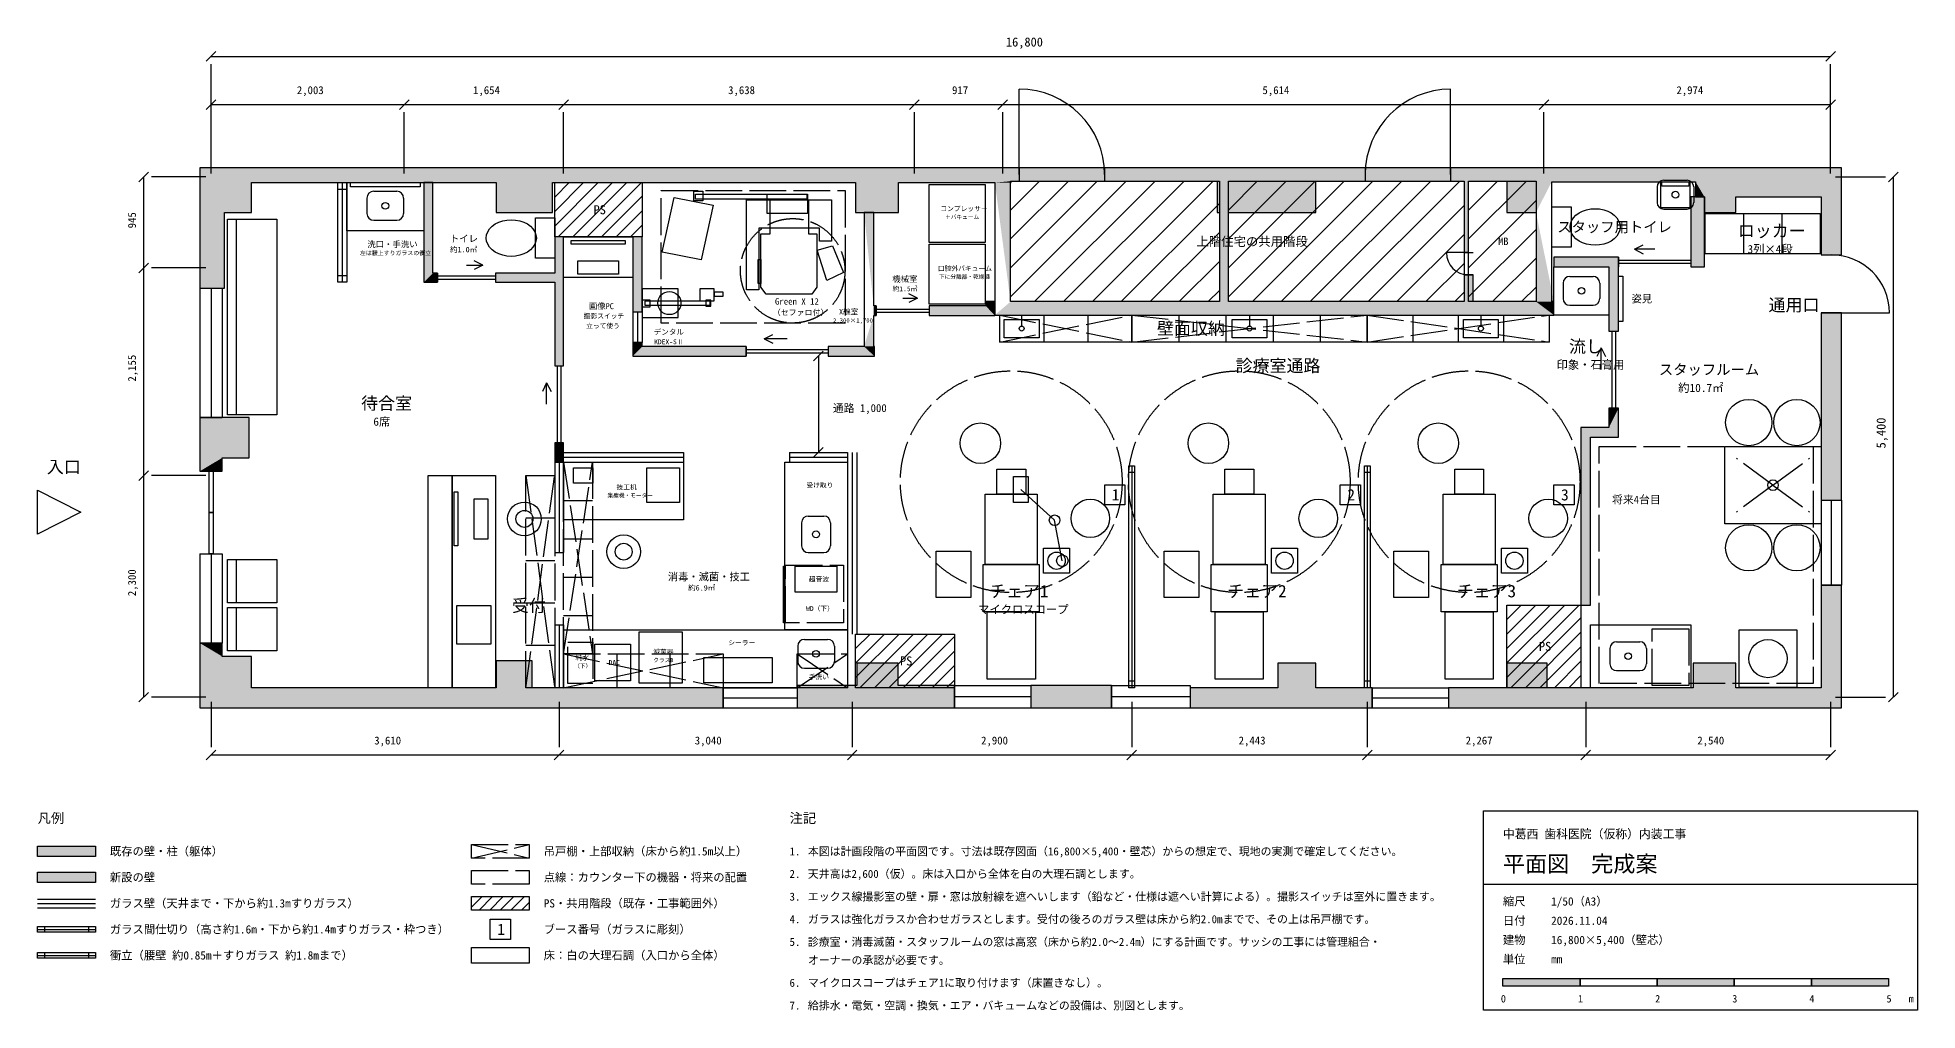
# Model space of a CAD drawing. Extents: x -1800 to 17700, y -3251 to 6846.
import ezdxf

# ---------------------------------------------------------------- set-up
doc = ezdxf.new("R2010")
doc.units = 0
doc.header["$LTSCALE"] = 300
doc.linetypes.add('DASHED', pattern=[1.524, 1.27, -0.254])
for name, color, linetype in [('DIMENSION', 1, 'CONTINUOUS'), ('DOOR', 3, 'CONTINUOUS'), ('EQUIPMENT', 6, 'CONTINUOUS'), ('FURNITURE', 5, 'CONTINUOUS'), ('FUTURE', 8, 'DASHED'), ('GLASS', 4, 'CONTINUOUS'), ('NOTE', 7, 'CONTINUOUS'), ('PS_COMMON', 8, 'CONTINUOUS'), ('ROOM_NAME', 7, 'CONTINUOUS'), ('UPPER_CABINET', 5, 'DASHED'), ('WALL_EXISTING', 7, 'CONTINUOUS'), ('WALL_EXISTING_FILL', 8, 'CONTINUOUS'), ('WALL_NEW', 7, 'CONTINUOUS'), ('WALL_NEW_FILL', 254, 'CONTINUOUS'), ('WINDOW', 4, 'CONTINUOUS')]:
    doc.layers.add(name, color=color, linetype=linetype)
doc.styles.get("Standard").update_dxf_attribs({"font": 'msgothic.ttc'})

msp = doc.modelspace()

# ---------------------------------------------------------------- linework, layer by layer
at = {"layer": 'DIMENSION'}
for p, q in [((-50, 6600), (50, 6700)), ((0, 6650), (16800, 6650)), ((16750, 6600), (16850, 6700)), ((0, 5434), (0, 6570)), ((16800, 5434), (16800, 6570)), ((-50, 6100), (50, 6200)), ((0, 6150), (2003, 6150)), ((0, 5434), (0, 6070)), ((1953, 6100), (2053, 6200)), ((2003, 6150), (3657, 6150)), ((2003, 5434), (2003, 6070)), ((3607, 6100), (3707, 6200)), ((3657, 6150), (7295, 6150)), ((3657, 5434), (3657, 6070)), ((7245, 6100), (7345, 6200)), ((7295, 6150), (8212, 6150)), ((7295, 5434), (7295, 6070)), ((8162, 6100), (8262, 6200)), ((8212, 6150), (13826, 6150)), ((8212, 5434), (8212, 6070)), ((13776, 6100), (13876, 6200)), ((13826, 6150), (16800, 6150)), ((13826, 5434), (13826, 6070)), ((16750, 6100), (16850, 6200)), ((16800, 5434), (16800, 6070)), ((-750, 5350), (-650, 5450)), ((-700, 5400), (-700, 4455)), ((-56, 5400), (-620, 5400)), ((16852, 5400), (17370, 5400)), ((17400, 5350), (17500, 5450)), ((17450, 5400), (17450, 0)), ((-750, 4405), (-650, 4505)), ((-700, 4455), (-700, 2300)), ((-56, 4455), (-620, 4455)), ((6250, 3490), (6350, 3590)), ((6300, 3540), (6300, 2540)), ((6250, 2490), (6350, 2590)), ((-750, 2250), (-650, 2350)), ((-700, 2300), (-700, 0)), ((-56, 2300), (-620, 2300)), ((-750, -50), (-650, 50)), ((-56, 0), (-620, 0)), ((16852, 0), (17370, 0)), ((17400, -50), (17500, 50)), ((0, -50), (0, -520)), ((3610, -50), (3610, -520)), ((6650, -50), (6650, -520)), ((9550, -50), (9550, -520)), ((11993, -50), (11993, -520)), ((14260, -50), (14260, -520)), ((16800, -50), (16800, -520)), ((-50, -650), (50, -550)), ((3560, -650), (3660, -550)), ((6600, -650), (6700, -550)), ((9500, -650), (9600, -550)), ((11943, -650), (12043, -550)), ((14210, -650), (14310, -550)), ((16750, -650), (16850, -550)), ((0, -600), (3610, -600)), ((3610, -600), (6650, -600)), ((6650, -600), (9550, -600)), ((9550, -600), (11993, -600)), ((11993, -600), (14260, -600)), ((14260, -600), (16800, -600))]:
    msp.add_line(p, q, dxfattribs=at)
at = {"layer": 'DOOR'}
for p, q in [((8383, 5425), (8383, 6311)), ((12857, 5425), (12857, 6310)), ((8383, 5494), (8383, 5356)), ((9269, 5494), (9269, 5356)), ((11972, 5494), (11972, 5356)), ((12857, 5494), (12857, 5356)), ((14765, 4648), (14855, 4693)), ((2818, 4484), (2728, 4528)), ((13045, 4614), (12814, 4614)), ((12998, 4614), (13092, 4614)), ((14600, 4568), (14600, 4468)), ((14600, 4536), (15350, 4536)), ((14600, 4500), (14600, 4536)), ((15350, 4500), (14600, 4500)), ((14975, 4648), (14765, 4648)), ((14765, 4648), (14855, 4603)), ((15350, 4568), (15350, 4468)), ((15350, 4536), (15350, 4500)), ((16702, 4591), (16912, 4591)), ((2350, 4400), (2350, 4307)), ((2350, 4372), (2950, 4372)), ((2350, 4336), (2350, 4372)), ((2950, 4336), (2350, 4336)), ((2650, 4484), (2818, 4484)), ((2818, 4484), (2728, 4438)), ((2950, 4400), (2950, 4307)), ((2950, 4372), (2950, 4336)), ((12998, 4383), (13092, 4383)), ((7175, 4140), (7329, 4140)), ((7329, 4140), (7239, 4185)), ((7329, 4140), (7239, 4095)), ((6900, 4060), (6900, 3960)), ((6900, 4028), (7450, 4028)), ((6900, 3992), (6900, 4028)), ((7450, 3992), (6900, 3992)), ((7450, 4060), (7450, 3960)), ((7450, 4028), (7450, 3992)), ((16702, 3989), (16912, 3989)), ((16807, 3989), (17409, 3989)), ((5737, 3720), (5827, 3765)), ((5975, 3720), (5737, 3720)), ((5737, 3720), (5827, 3675)), ((14500, 3800), (14600, 3800)), ((14532, 3800), (14568, 3800)), ((14532, 3000), (14532, 3800)), ((14568, 3800), (14568, 3000)), ((5550, 3640), (5550, 3540)), ((5550, 3608), (6400, 3608)), ((5550, 3572), (5550, 3608)), ((6400, 3572), (5550, 3572)), ((6400, 3640), (6400, 3540)), ((6400, 3608), (6400, 3572)), ((14420, 3624), (14375, 3534)), ((14420, 3400), (14420, 3624)), ((14420, 3624), (14465, 3534)), ((3564, 3440), (3657, 3440)), ((3592, 3440), (3628, 3440)), ((3592, 2640), (3592, 3440)), ((3628, 3440), (3628, 2640)), ((3480, 3264), (3436, 3174)), ((3480, 3040), (3480, 3264)), ((3480, 3264), (3526, 3174)), ((14500, 3000), (14600, 3000)), ((14568, 3000), (14532, 3000)), ((3564, 2640), (3657, 2640)), ((3628, 2640), (3592, 2640)), ((4900, 2540), (4900, 2440)), ((6000, 2540), (6000, 2440)), ((-116, 2345), (116, 2345)), ((-20, 2345), (20, 2345)), ((-20, 1916), (-20, 2345)), ((20, 2345), (20, 1916)), ((20, 1916), (-20, 1916)), ((-20, 1916), (20, 1916)), ((-20, 1488), (-20, 1916)), ((20, 1916), (20, 1488)), ((-116, 1488), (116, 1488)), ((20, 1488), (-20, 1488)), ((3564, 1500), (3657, 1500)), ((3564, 750), (3657, 750))]:
    msp.add_line(p, q, dxfattribs=at)
for centre, radius, start, end in [((8383, 5425), 886, 0, 90), ((12857, 5425), 885, 90, 180), ((13045, 4614), 231, 180, 270), ((16807, 3989), 602, 0, 90)]:
    msp.add_arc(centre, radius, start, end, dxfattribs=at)
at = {"layer": 'EQUIPMENT'}
for p, q in [((7450, 5320), (8030, 5320)), ((7450, 4720), (7450, 5320)), ((8030, 5320), (8030, 4720)), ((4680, 4619), (4803, 5185)), ((4803, 5185), (5207, 5105)), ((5007, 5251), (5102, 5251)), ((5007, 5152), (5007, 5251)), ((5102, 5152), (5007, 5152)), ((5026, 5219), (6179, 5219)), ((5026, 5167), (5026, 5219)), ((6179, 5167), (5026, 5167)), ((5207, 5105), (5083, 4539)), ((5102, 5251), (5102, 5152)), ((5554, 5162), (6436, 5162)), ((5554, 4228), (5554, 5162)), ((5769, 5219), (6188, 5219)), ((5769, 5019), (5769, 5219)), ((5798, 5162), (6198, 5162)), ((5798, 4809), (5798, 5162)), ((6179, 5219), (6179, 5167)), ((6188, 5219), (6188, 5019)), ((6198, 5162), (6198, 4809)), ((6436, 5162), (6436, 4732)), ((6188, 5019), (5769, 5019)), ((6312, 4867), (5683, 4867)), ((5683, 4867), (5683, 4228)), ((5703, 4257), (5703, 4809)), ((5703, 4809), (5798, 4809)), ((6198, 4809), (6284, 4809)), ((6284, 4809), (6284, 4257)), ((6287, 4638), (6445, 4685)), ((6312, 4732), (6312, 4867)), ((6436, 4732), (6312, 4732)), ((6445, 4685), (6560, 4409)), ((8030, 4720), (7450, 4720)), ((7450, 4700), (8030, 4700)), ((7450, 4080), (7450, 4700)), ((8030, 4700), (8030, 4080)), ((5083, 4539), (4680, 4619)), ((5674, 4543), (5703, 4543)), ((5674, 4295), (5674, 4543)), ((5703, 4543), (5703, 4295)), ((6388, 4324), (6287, 4638)), ((5703, 4295), (5674, 4295)), ((6560, 4409), (6388, 4324)), ((4473, 4238), (4473, 3941)), ((4844, 4238), (4473, 4238)), ((4473, 4122), (4473, 4050)), ((4554, 4122), (4473, 4122)), ((4499, 4111), (4499, 4068)), ((5177, 4111), (4499, 4111)), ((4554, 4050), (4554, 4122)), ((4844, 3941), (4844, 4238)), ((5070, 4238), (5070, 4112)), ((5219, 4238), (5070, 4238)), ((5070, 4112), (5219, 4112)), ((5133, 4120), (5133, 4059)), ((5185, 4120), (5133, 4120)), ((5177, 4068), (5177, 4111)), ((5185, 4059), (5185, 4120)), ((5219, 4112), (5219, 4238)), ((5219, 4203), (5219, 4162)), ((5311, 4203), (5219, 4203)), ((5219, 4162), (5311, 4162)), ((5311, 4162), (5311, 4203)), ((5683, 4228), (5554, 4228)), ((5757, 4181), (5703, 4257)), ((6230, 4181), (5757, 4181)), ((6284, 4257), (6230, 4181)), ((4473, 4050), (4554, 4050)), ((4473, 3941), (4844, 3941)), ((4499, 4068), (5177, 4068)), ((5133, 4059), (5185, 4059)), ((8030, 4080), (7450, 4080)), ((3760, 2380), (3960, 2380)), ((3760, 2220), (3760, 2380)), ((3960, 2380), (3960, 2220)), ((4520, 2380), (4860, 2380)), ((4520, 2020), (4520, 2380)), ((4860, 2380), (4860, 2020)), ((8150, 2106), (8150, 2366)), ((8150, 2366), (8450, 2366)), ((8450, 2366), (8450, 2106)), ((10515, 2106), (10515, 2366)), ((10515, 2366), (10815, 2366)), ((10815, 2366), (10815, 2106)), ((12900, 2106), (12900, 2366)), ((12900, 2366), (13200, 2366)), ((13200, 2366), (13200, 2106)), ((3960, 2220), (3760, 2220)), ((8325, 2021), (8325, 2291)), ((8325, 2291), (8475, 2291)), ((8750, 1836), (8400, 2156)), ((8475, 2291), (8475, 2021)), ((4860, 2020), (4520, 2020)), ((8030, 1376), (8030, 2106)), ((8030, 2106), (8570, 2106)), ((8450, 2106), (8150, 2106)), ((8475, 2021), (8325, 2021)), ((8570, 2106), (8570, 1376)), ((10395, 1376), (10395, 2106)), ((10395, 2106), (10935, 2106)), ((10815, 2106), (10515, 2106)), ((10935, 2106), (10935, 1376)), ((12780, 1376), (12780, 2106)), ((12780, 2106), (13320, 2106)), ((13200, 2106), (12900, 2106)), ((13320, 2106), (13320, 1376)), ((8830, 1416), (8750, 1836)), ((7520, 1036), (7520, 1516)), ((7520, 1516), (7880, 1516)), ((7880, 1516), (7880, 1036)), ((8010, 886), (8010, 1376)), ((8010, 1376), (8590, 1376)), ((8570, 1376), (8030, 1376)), ((8590, 1376), (8590, 886)), ((8635, 1286), (8635, 1546)), ((8635, 1546), (8905, 1546)), ((8905, 1546), (8905, 1286)), ((9885, 1036), (9885, 1516)), ((9885, 1516), (10245, 1516)), ((10245, 1516), (10245, 1036)), ((10375, 886), (10375, 1376)), ((10375, 1376), (10955, 1376)), ((10935, 1376), (10395, 1376)), ((10955, 1376), (10955, 886)), ((11000, 1286), (11000, 1546)), ((11000, 1546), (11270, 1546)), ((11270, 1546), (11270, 1286)), ((12270, 1036), (12270, 1516)), ((12270, 1516), (12630, 1516)), ((12630, 1516), (12630, 1036)), ((12760, 886), (12760, 1376)), ((12760, 1376), (13340, 1376)), ((13320, 1376), (12780, 1376)), ((13340, 1376), (13340, 886)), ((13385, 1286), (13385, 1546)), ((13385, 1546), (13655, 1546)), ((13655, 1546), (13655, 1286)), ((5938, 1360), (5950, 1360)), ((5938, 770), (5938, 1360)), ((5950, 1360), (5950, 770)), ((6060, 1360), (6490, 1360)), ((6060, 1090), (6060, 1360)), ((6490, 1360), (6490, 1090)), ((8905, 1286), (8635, 1286)), ((11270, 1286), (11000, 1286)), ((13655, 1286), (13385, 1286)), ((6490, 1090), (6060, 1090)), ((7880, 1036), (7520, 1036)), ((10245, 1036), (9885, 1036)), ((12630, 1036), (12270, 1036)), ((2550, 950), (2900, 950)), ((2550, 550), (2550, 950)), ((2900, 950), (2900, 550)), ((8590, 886), (8010, 886)), ((8050, 186), (8050, 886)), ((8050, 886), (8550, 886)), ((8550, 886), (8550, 186)), ((10955, 886), (10375, 886)), ((10415, 186), (10415, 886)), ((10415, 886), (10915, 886)), ((10915, 886), (10915, 186)), ((13340, 886), (12760, 886)), ((12800, 186), (12800, 886)), ((12800, 886), (13300, 886)), ((13300, 886), (13300, 186)), ((4440, 678), (4885, 678)), ((4440, 146), (4440, 678)), ((4885, 678), (4885, 146)), ((5950, 770), (5938, 770)), ((2900, 550), (2550, 550)), ((3980, 550), (4350, 550)), ((3980, 170), (3980, 550)), ((4350, 550), (4350, 170)), ((5110, 410), (5820, 410)), ((5110, 150), (5110, 410)), ((5820, 410), (5820, 150)), ((4350, 170), (3980, 170)), ((4885, 146), (4440, 146)), ((5820, 150), (5110, 150)), ((8550, 186), (8050, 186)), ((10915, 186), (10415, 186)), ((13300, 186), (12800, 186))]:
    msp.add_line(p, q, dxfattribs=at)
at = {"layer": 'EQUIPMENT', "linetype": 'DASHED'}
for p, q in [((4670, 5257), (6576, 5257)), ((4670, 3882), (4670, 5257)), ((6576, 5257), (6576, 3882)), ((6576, 3882), (4670, 3882))]:
    msp.add_line(p, q, dxfattribs=at)
for centre, radius in [((6033, 4425), 542), ((8300, 2236), 1150), ((10665, 2236), 1150), ((13050, 2236), 1150)]:
    msp.add_circle(centre, radius, dxfattribs=at)
at = {"layer": 'EQUIPMENT'}
for centre, radius in [((4754, 4090), 120), ((7980, 2636), 210), ((10345, 2636), 210), ((12730, 2636), 210), ((9120, 1856), 200), ((11485, 1856), 200), ((13870, 1856), 200), ((8750, 1836), 55), ((8770, 1416), 90), ((8830, 1416), 60), ((11135, 1416), 90), ((13520, 1416), 90)]:
    msp.add_circle(centre, radius, dxfattribs=at)
at = {"layer": 'FURNITURE'}
for p, q in [((1407, 5340), (2207, 5340)), ((1407, 4840), (1407, 5340)), ((1447, 5340), (2167, 5340)), ((1447, 5295), (1447, 5340)), ((2167, 5295), (1447, 5295)), ((2167, 5340), (2167, 5295)), ((2207, 5340), (2207, 4840)), ((15000, 5295), (15000, 5135)), ((15040, 5350), (15340, 5350)), ((15040, 5080), (15040, 5350)), ((15050, 5350), (15330, 5350)), ((15050, 5305), (15050, 5350)), ((15330, 5305), (15050, 5305)), ((15070, 5365), (15310, 5365)), ((15330, 5350), (15330, 5305)), ((15340, 5350), (15340, 5080)), ((15380, 5295), (15380, 5135)), ((1617, 5180), (1617, 5020)), ((1687, 5250), (1927, 5250)), ((1997, 5180), (1997, 5020)), ((13907, 5090), (14107, 5090)), ((13907, 4670), (13907, 5090)), ((14107, 5090), (14107, 4670)), ((14312, 5067), (14357, 5070)), ((14357, 5070), (14402, 5067)), ((15340, 5080), (15040, 5080)), ((170, 4960), (680, 4960)), ((170, 2930), (170, 4960)), ((170, 4960), (260, 4960)), ((170, 2930), (170, 4960)), ((260, 4960), (260, 2930)), ((680, 4960), (680, 2930)), ((1687, 4950), (1927, 4950)), ((2889, 4860), (2915, 4887)), ((2915, 4887), (2947, 4911)), ((2947, 4911), (2984, 4930)), ((2984, 4930), (3025, 4944)), ((3025, 4944), (3069, 4952)), ((3069, 4952), (3114, 4955)), ((3114, 4955), (3159, 4952)), ((3159, 4952), (3203, 4944)), ((3203, 4944), (3244, 4930)), ((3244, 4930), (3281, 4911)), ((3281, 4911), (3313, 4887)), ((3313, 4887), (3339, 4860)), ((3364, 4555), (3364, 4975)), ((3364, 4975), (3564, 4975)), ((3564, 4975), (3564, 4555)), ((14097, 4880), (14101, 4913)), ((14101, 4847), (14097, 4880)), ((14101, 4913), (14113, 4945)), ((14113, 4945), (14132, 4975)), ((14132, 4975), (14158, 5002)), ((14158, 5002), (14190, 5026)), ((14190, 5026), (14227, 5045)), ((14227, 5045), (14268, 5059)), ((14268, 5059), (14312, 5067)), ((14402, 5067), (14446, 5059)), ((14446, 5059), (14487, 5045)), ((14487, 5045), (14524, 5026)), ((14524, 5026), (14556, 5002)), ((14556, 5002), (14582, 4975)), ((14582, 4975), (14601, 4945)), ((14601, 4945), (14613, 4913)), ((14613, 4913), (14617, 4880)), ((14617, 4880), (14613, 4847)), ((15070, 5065), (15310, 5065)), ((15500, 5020), (16690, 5020)), ((15500, 4600), (15500, 5020)), ((15897, 5020), (15897, 4600)), ((16293, 5020), (16293, 4600)), ((16690, 5020), (16690, 4600)), ((2207, 4840), (1407, 4840)), ((2854, 4765), (2858, 4798)), ((2858, 4732), (2854, 4765)), ((2858, 4798), (2870, 4830)), ((2870, 4700), (2858, 4732)), ((2870, 4830), (2889, 4860)), ((2889, 4670), (2870, 4700)), ((3339, 4860), (3358, 4830)), ((3358, 4700), (3339, 4670)), ((3358, 4830), (3370, 4798)), ((3370, 4732), (3358, 4700)), ((3370, 4798), (3374, 4765)), ((3374, 4765), (3370, 4732)), ((3657, 4777), (4373, 4777)), ((3657, 4357), (3657, 4777)), ((3735, 4700), (3735, 4740)), ((3735, 4740), (4295, 4740)), ((4295, 4700), (3735, 4700)), ((4295, 4740), (4295, 4700)), ((4373, 4777), (4373, 4357)), ((14113, 4815), (14101, 4847)), ((14132, 4785), (14113, 4815)), ((14158, 4758), (14132, 4785)), ((14190, 4734), (14158, 4758)), ((14227, 4715), (14190, 4734)), ((14268, 4701), (14227, 4715)), ((14312, 4693), (14268, 4701)), ((14357, 4690), (14312, 4693)), ((14402, 4693), (14357, 4690)), ((14446, 4701), (14402, 4693)), ((14487, 4715), (14446, 4701)), ((14524, 4734), (14487, 4715)), ((14556, 4758), (14524, 4734)), ((14582, 4785), (14556, 4758)), ((14601, 4815), (14582, 4785)), ((14613, 4847), (14601, 4815)), ((2915, 4643), (2889, 4670)), ((2947, 4619), (2915, 4643)), ((2984, 4600), (2947, 4619)), ((3025, 4586), (2984, 4600)), ((3069, 4578), (3025, 4586)), ((3114, 4575), (3069, 4578)), ((3159, 4578), (3114, 4575)), ((3203, 4586), (3159, 4578)), ((3244, 4600), (3203, 4586)), ((3281, 4619), (3244, 4600)), ((3313, 4643), (3281, 4619)), ((3339, 4670), (3313, 4643)), ((3564, 4555), (3364, 4555)), ((3805, 4390), (3805, 4530)), ((3805, 4530), (4225, 4530)), ((4225, 4530), (4225, 4390)), ((14107, 4670), (13907, 4670)), ((16690, 4600), (15500, 4600)), ((4373, 4357), (3657, 4357)), ((4225, 4390), (3805, 4390)), ((13930, 4468), (14500, 4468)), ((13930, 3966), (13930, 4468)), ((14025, 4297), (14025, 4137)), ((14095, 4367), (14335, 4367)), ((14405, 4297), (14405, 4137)), ((14500, 4468), (14500, 3966)), ((14600, 4370), (14645, 4370)), ((14600, 3900), (14600, 4370)), ((14645, 4370), (14645, 3900)), ((8180, 3966), (9550, 3966)), ((8180, 3686), (8180, 3966)), ((8228, 3921), (8588, 3921)), ((8228, 3731), (8228, 3921)), ((8408, 3966), (8408, 3846)), ((8588, 3921), (8588, 3731)), ((8637, 3966), (8637, 3686)), ((9093, 3966), (9093, 3686)), ((9550, 3966), (9550, 3686)), ((9550, 3966), (11993, 3966)), ((9550, 3686), (9550, 3966)), ((10039, 3966), (10039, 3686)), ((10527, 3966), (10527, 3686)), ((10592, 3921), (10952, 3921)), ((10592, 3731), (10592, 3921)), ((10772, 3966), (10772, 3846)), ((10952, 3921), (10952, 3731)), ((11016, 3966), (11016, 3686)), ((11504, 3966), (11504, 3686)), ((11993, 3966), (11993, 3686)), ((11993, 3966), (13880, 3966)), ((11993, 3686), (11993, 3966)), ((12465, 3966), (12465, 3686)), ((12936, 3966), (12936, 3686)), ((12992, 3921), (13352, 3921)), ((12992, 3731), (12992, 3921)), ((13172, 3966), (13172, 3846)), ((13352, 3921), (13352, 3731)), ((13408, 3966), (13408, 3686)), ((13880, 3966), (13880, 3686)), ((14500, 3966), (13930, 3966)), ((14095, 4067), (14335, 4067)), ((14645, 3900), (14600, 3900)), ((8588, 3731), (8228, 3731)), ((10952, 3731), (10592, 3731)), ((13352, 3731), (12992, 3731)), ((9550, 3686), (8180, 3686)), ((11993, 3686), (9550, 3686)), ((13880, 3686), (11993, 3686)), ((680, 2930), (170, 2930)), ((260, 2930), (170, 2930)), ((15702, 2600), (16702, 2600)), ((15702, 1800), (15702, 2600)), ((16702, 2600), (16702, 1800)), ((3657, 2440), (4900, 2440)), ((3657, 1840), (3657, 2440)), ((4900, 2440), (4900, 1840)), ((5950, 2440), (6600, 2440)), ((5950, 698), (5950, 2440)), ((6600, 2440), (6600, 698)), ((2250, 2300), (2500, 2300)), ((2250, 98), (2250, 2300)), ((2500, 2300), (2500, 98)), ((2500, 2300), (2950, 2300)), ((2500, 98), (2500, 2300)), ((2950, 2300), (2950, 98)), ((2520, 2130), (2560, 2130)), ((2520, 1570), (2520, 2130)), ((2560, 2130), (2560, 1570)), ((2730, 2060), (2870, 2060)), ((2730, 1640), (2730, 2060)), ((2870, 2060), (2870, 1640)), ((4900, 1840), (3657, 1840)), ((6125, 1810), (6125, 1570)), ((6195, 1880), (6355, 1880)), ((6425, 1810), (6425, 1570)), ((16702, 1800), (15702, 1800)), ((2560, 1570), (2520, 1570)), ((2870, 1640), (2730, 1640)), ((170, 1430), (680, 1430)), ((170, 980), (170, 1430)), ((170, 1430), (260, 1430)), ((170, 980), (170, 1430)), ((260, 1430), (260, 980)), ((680, 1430), (680, 980)), ((6195, 1500), (6355, 1500)), ((680, 980), (170, 980)), ((260, 980), (170, 980)), ((170, 930), (680, 930)), ((170, 480), (170, 930)), ((170, 930), (260, 930)), ((170, 480), (170, 930)), ((260, 930), (260, 480)), ((680, 930), (680, 480)), ((3657, 698), (6600, 698)), ((3657, 98), (3657, 698)), ((6600, 698), (5950, 698)), ((6155, 600), (6395, 600)), ((6600, 698), (6600, 98)), ((14310, 750), (15350, 750)), ((14310, 98), (14310, 750)), ((15350, 750), (15350, 98)), ((15850, 700), (16450, 700)), ((15850, 100), (15850, 700)), ((16450, 700), (16450, 100)), ((680, 480), (170, 480)), ((260, 480), (170, 480)), ((6085, 530), (6085, 370)), ((6465, 530), (6465, 370)), ((14510, 505), (14510, 345)), ((14580, 575), (14820, 575)), ((14890, 505), (14890, 345)), ((6155, 300), (6395, 300)), ((14580, 275), (14820, 275)), ((2500, 98), (2250, 98)), ((2950, 98), (2500, 98)), ((6600, 98), (3657, 98)), ((15350, 98), (14310, 98)), ((16450, 100), (15850, 100))]:
    msp.add_line(p, q, dxfattribs=at)
at = {"layer": 'FURNITURE', "linetype": 'DASHED'}
for q in [(15822, 2480), (16582, 2480), (15822, 1920), (16582, 1920)]:
    msp.add_line((16202, 2200), q, dxfattribs=at)
at = {"layer": 'FURNITURE'}
for centre, radius in [((1807, 5100), 35), ((15190, 5215), 35), ((14215, 4217), 35), ((8408, 3826), 26), ((10772, 3826), 26), ((13172, 3826), 26), ((15950, 2850), 240), ((16450, 2850), 240), ((16202, 2200), 55), ((3250, 1850), 175), ((3250, 1850), 87.5), ((15950, 1550), 240), ((16450, 1550), 240), ((4280, 1510), 175), ((4280, 1510), 87.5), ((6275, 1690), 35), ((16150, 400), 198), ((6275, 450), 35), ((14700, 425), 35)]:
    msp.add_circle(centre, radius, dxfattribs=at)
for centre, start, end in [((15070, 5295), 90, 180), ((15310, 5295), 0, 90), ((1687, 5180), 90, 180), ((1927, 5180), 0, 90), ((15070, 5135), 180, 270), ((15310, 5135), 270, 360), ((1687, 5020), 180, 270), ((1927, 5020), 270, 360), ((14095, 4297), 90, 180), ((14335, 4297), 0, 90), ((14095, 4137), 180, 270), ((14335, 4137), 270, 360), ((6195, 1810), 90, 180), ((6355, 1810), 0, 90), ((6195, 1570), 180, 270), ((6355, 1570), 270, 360), ((6155, 530), 90, 180), ((6395, 530), 0, 90), ((14580, 505), 90, 180), ((14820, 505), 0, 90), ((6155, 370), 180, 270), ((6395, 370), 270, 360), ((14580, 345), 180, 270), ((14820, 345), 270, 360)]:
    msp.add_arc(centre, 70, start, end, dxfattribs=at)
at = {"layer": 'FUTURE'}
for p, q in [((14400, 2600), (16620, 2600)), ((14400, 140), (14400, 2600)), ((16620, 2600), (16620, 140)), ((5960, 1370), (6560, 1370)), ((5960, 770), (5960, 1370)), ((6560, 1370), (6560, 770)), ((6560, 770), (5960, 770)), ((14950, 710), (15330, 710)), ((14950, 120), (14950, 710)), ((15330, 710), (15330, 120)), ((3700, 570), (3960, 570)), ((3700, 140), (3700, 570)), ((3960, 570), (3960, 140)), ((3960, 140), (3700, 140)), ((16620, 140), (14400, 140)), ((15330, 120), (14950, 120)), ((2700, -1800), (3300, -1800)), ((2700, -1940), (2700, -1800)), ((3300, -1940), (2700, -1940)), ((3300, -1800), (3300, -1940))]:
    msp.add_line(p, q, dxfattribs=at)
at = {"layer": 'GLASS'}
for p, q in [((1314, 5340), (1407, 5340)), ((1314, 4307), (1314, 5340)), ((1314, 5340), (1407, 5340)), ((1314, 5270), (1314, 5340)), ((1407, 5270), (1314, 5270)), ((1360, 5340), (1360, 4307)), ((1407, 5340), (1407, 4307)), ((1407, 5340), (1407, 5270)), ((1314, 4377), (1407, 4377)), ((1314, 4307), (1314, 4377)), ((1407, 4307), (1314, 4307)), ((1407, 4307), (1314, 4307)), ((1407, 4377), (1407, 4307)), ((3657, 2540), (4900, 2540)), ((6000, 2540), (6600, 2540)), ((6600, 2540), (6600, 654)), ((6650, 2540), (6650, 654)), ((6700, 2540), (6700, 654)), ((3564, 2440), (3564, 1500)), ((3610, 2440), (3610, 1500)), ((3657, 2490), (4900, 2490)), ((3657, 2440), (4900, 2440)), ((3657, 2440), (3657, 1500)), ((6000, 2490), (6600, 2490)), ((6000, 2440), (6600, 2440)), ((9520, 2400), (9580, 2400)), ((9520, 98), (9520, 2400)), ((9520, 2400), (9580, 2400)), ((9520, 2330), (9520, 2400)), ((9550, 2400), (9550, 98)), ((9580, 2400), (9580, 98)), ((9580, 2400), (9580, 2330)), ((11963, 2400), (12023, 2400)), ((11963, 98), (11963, 2400)), ((11963, 2400), (12023, 2400)), ((11963, 2330), (11963, 2400)), ((11993, 2400), (11993, 98)), ((12023, 2400), (12023, 98)), ((12023, 2400), (12023, 2330)), ((9580, 2330), (9520, 2330)), ((12023, 2330), (11963, 2330)), ((3564, 750), (3564, 98)), ((3610, 750), (3610, 98)), ((3657, 750), (3657, 98)), ((9520, 168), (9580, 168)), ((9520, 98), (9520, 168)), ((9580, 98), (9520, 98)), ((9580, 98), (9520, 98)), ((9580, 168), (9580, 98)), ((11963, 168), (12023, 168)), ((11963, 98), (11963, 168)), ((12023, 98), (11963, 98)), ((12023, 98), (11963, 98)), ((12023, 168), (12023, 98)), ((-1800, -2095), (-1200, -2095)), ((-1800, -2140), (-1200, -2140)), ((-1800, -2185), (-1200, -2185)), ((-1800, -2380), (-1200, -2380)), ((-1800, -2440), (-1800, -2380)), ((-1800, -2380), (-1730, -2380)), ((-1800, -2440), (-1800, -2380)), ((-1800, -2410), (-1200, -2410)), ((-1200, -2440), (-1800, -2440)), ((-1730, -2440), (-1800, -2440)), ((-1730, -2380), (-1730, -2440)), ((-1270, -2380), (-1200, -2380)), ((-1270, -2440), (-1270, -2380)), ((-1200, -2440), (-1270, -2440)), ((-1200, -2380), (-1200, -2440)), ((-1200, -2380), (-1200, -2440)), ((-1800, -2650), (-1200, -2650)), ((-1800, -2710), (-1800, -2650)), ((-1800, -2650), (-1730, -2650)), ((-1800, -2710), (-1800, -2650)), ((-1800, -2680), (-1200, -2680)), ((-1200, -2710), (-1800, -2710)), ((-1730, -2710), (-1800, -2710)), ((-1730, -2650), (-1730, -2710)), ((-1270, -2650), (-1200, -2650)), ((-1270, -2710), (-1270, -2650)), ((-1200, -2710), (-1270, -2710)), ((-1200, -2650), (-1200, -2710)), ((-1200, -2650), (-1200, -2710))]:
    msp.add_line(p, q, dxfattribs=at)
at = {"layer": 'NOTE'}
for p, q in [((-1800, 2150), (-1350, 1920)), ((-1800, 1690), (-1800, 2150)), ((9270, 2205), (9480, 2205)), ((9270, 1995), (9270, 2205)), ((9480, 2205), (9480, 1995)), ((11713, 2205), (11923, 2205)), ((11713, 1995), (11713, 2205)), ((11923, 2205), (11923, 1995)), ((13930, 2205), (14140, 2205)), ((13930, 1995), (13930, 2205)), ((14140, 2205), (14140, 1995)), ((9480, 1995), (9270, 1995)), ((11923, 1995), (11713, 1995)), ((14140, 1995), (13930, 1995)), ((-1350, 1920), (-1800, 1690)), ((13200, -1180), (17700, -1180)), ((13200, -3250), (13200, -1180)), ((17700, -1180), (17700, -3250)), ((13200, -1940), (17700, -1940)), ((2895, -2305), (3105, -2305)), ((2895, -2515), (2895, -2305)), ((3105, -2305), (3105, -2515)), ((3105, -2515), (2895, -2515)), ((2700, -2600), (3300, -2600)), ((2700, -2760), (2700, -2600)), ((3300, -2600), (3300, -2760)), ((3300, -2760), (2700, -2760)), ((13400, -2920), (14200, -2920)), ((13400, -3000), (13400, -2920)), ((14200, -2920), (14200, -3000)), ((14200, -2920), (15000, -2920)), ((14200, -3000), (14200, -2920)), ((15000, -2920), (15000, -3000)), ((15000, -2920), (15800, -2920)), ((15000, -3000), (15000, -2920)), ((15800, -2920), (15800, -3000)), ((15800, -2920), (16600, -2920)), ((15800, -3000), (15800, -2920)), ((16600, -2920), (16600, -3000)), ((16600, -2920), (17400, -2920)), ((16600, -3000), (16600, -2920)), ((17400, -2920), (17400, -3000)), ((14200, -3000), (13400, -3000)), ((15000, -3000), (14200, -3000)), ((15800, -3000), (15000, -3000)), ((16600, -3000), (15800, -3000)), ((17400, -3000), (16600, -3000)), ((17700, -3250), (13200, -3250))]:
    msp.add_line(p, q, dxfattribs=at)
for points in [[(13400, -3000), (14200, -3000), (13400, -2920), (14200, -2920)], [(15000, -3000), (15800, -3000), (15000, -2920), (15800, -2920)], [(16600, -3000), (17400, -3000), (16600, -2920), (17400, -2920)]]:
    msp.add_solid(points, dxfattribs=at)
at = {"layer": 'PS_COMMON'}
for p, q in [((3564, 5340), (4473, 5340)), ((3564, 4777), (3564, 5340)), ((3564, 5190), (3714, 5340)), ((3564, 5040), (3864, 5340)), ((3564, 4890), (4014, 5340)), ((3601, 4777), (4164, 5340)), ((3751, 4777), (4314, 5340)), ((3901, 4777), (4464, 5340)), ((4473, 5340), (4473, 4777)), ((8293, 5356), (10459, 5356)), ((8293, 4105), (8293, 5356)), ((8293, 5056), (8593, 5356)), ((8293, 4756), (8893, 5356)), ((8293, 4456), (9193, 5356)), ((8293, 4156), (9493, 5356)), ((8542, 4105), (9793, 5356)), ((8842, 4105), (10093, 5356)), ((9142, 4105), (10393, 5356)), ((10459, 5356), (10459, 4105)), ((10552, 5356), (12998, 5356)), ((10552, 4105), (10552, 5356)), ((10552, 5056), (10852, 5356)), ((10552, 4756), (11152, 5356)), ((10552, 4456), (11452, 5356)), ((10552, 4156), (11752, 5356)), ((10801, 4105), (12052, 5356)), ((11101, 4105), (12352, 5356)), ((11401, 4105), (12652, 5356)), ((11701, 4105), (12952, 5356)), ((12998, 5356), (12998, 4105)), ((13045, 5356), (13744, 5356)), ((13045, 4105), (13045, 5356)), ((13045, 5056), (13345, 5356)), ((13045, 4756), (13645, 5356)), ((13744, 5356), (13744, 4105)), ((4051, 4777), (4473, 5199)), ((9442, 4105), (10459, 5122)), ((12001, 4105), (12998, 5102)), ((13045, 4456), (13744, 5155)), ((4201, 4777), (4473, 5049)), ((4351, 4777), (4473, 4899)), ((4473, 4777), (3564, 4777)), ((9742, 4105), (10459, 4822)), ((12301, 4105), (12998, 4802)), ((13045, 4156), (13744, 4855)), ((10042, 4105), (10459, 4522)), ((12601, 4105), (12998, 4502)), ((13294, 4105), (13744, 4555)), ((10459, 4105), (8293, 4105)), ((10342, 4105), (10459, 4222)), ((12998, 4105), (10552, 4105)), ((12901, 4105), (12998, 4202)), ((13744, 4105), (13045, 4105)), ((13594, 4105), (13744, 4255)), ((13441, 955), (14210, 955)), ((13441, 98), (13441, 955)), ((13441, 805), (13591, 955)), ((13441, 655), (13741, 955)), ((13441, 505), (13891, 955)), ((13441, 355), (14041, 955)), ((13441, 205), (14191, 955)), ((13484, 98), (14210, 824)), ((14210, 955), (14210, 98)), ((6686, 654), (7710, 654)), ((6686, 98), (6686, 654)), ((6686, 504), (6836, 654)), ((6686, 354), (6986, 654)), ((6686, 204), (7136, 654)), ((6730, 98), (7286, 654)), ((6880, 98), (7436, 654)), ((7030, 98), (7586, 654)), ((7180, 98), (7710, 628)), ((7710, 654), (7710, 98)), ((13634, 98), (14210, 674)), ((7330, 98), (7710, 478)), ((13784, 98), (14210, 524)), ((7480, 98), (7710, 328)), ((13934, 98), (14210, 374)), ((14084, 98), (14210, 224)), ((7710, 98), (6686, 98)), ((7630, 98), (7710, 178)), ((14210, 98), (13441, 98)), ((2700, -2070), (3300, -2070)), ((2700, -2210), (2700, -2070)), ((2700, -2180), (2810, -2070)), ((2780, -2210), (2920, -2070)), ((2890, -2210), (3030, -2070)), ((3000, -2210), (3140, -2070)), ((3110, -2210), (3250, -2070)), ((3220, -2210), (3300, -2130)), ((3300, -2070), (3300, -2210)), ((3300, -2210), (2700, -2210))]:
    msp.add_line(p, q, dxfattribs=at)
at = {"layer": 'UPPER_CABINET'}
for p, q in [((8180, 3966), (9550, 3686)), ((8180, 3686), (9550, 3966)), ((9550, 3966), (11993, 3686)), ((9550, 3686), (11993, 3966)), ((11993, 3966), (13880, 3686)), ((11993, 3686), (13880, 3966)), ((3657, 2440), (3957, 2440)), ((3657, 448), (3657, 2440)), ((3657, 2440), (3957, 448)), ((3657, 448), (3957, 2440)), ((3957, 2440), (3957, 448)), ((3264, 2300), (3564, 2300)), ((3264, 98), (3264, 2300)), ((3264, 2300), (3564, 98)), ((3264, 98), (3564, 2300)), ((3564, 2300), (3564, 98)), ((3657, 2042), (3957, 2042)), ((3264, 1860), (3564, 1860)), ((3657, 1643), (3957, 1643)), ((3264, 1419), (3564, 1419)), ((3657, 1245), (3957, 1245)), ((3264, 979), (3564, 979)), ((3657, 846), (3957, 846)), ((3264, 538), (3564, 538)), ((3957, 448), (3657, 448)), ((3657, 448), (5311, 448)), ((3657, 98), (3657, 448)), ((3657, 448), (5311, 98)), ((3657, 98), (5311, 448)), ((4208, 448), (4208, 98)), ((4760, 448), (4760, 98)), ((5311, 448), (5311, 98)), ((6080, 448), (6600, 448)), ((6080, 98), (6080, 448)), ((6080, 448), (6600, 98)), ((6080, 98), (6600, 448)), ((6600, 448), (6600, 98)), ((3564, 98), (3264, 98)), ((5311, 98), (3657, 98)), ((6600, 98), (6080, 98)), ((2700, -1530), (3300, -1530)), ((2700, -1670), (2700, -1530)), ((2700, -1530), (3300, -1670)), ((2700, -1670), (3300, -1530)), ((3300, -1530), (3300, -1670)), ((3300, -1670), (2700, -1670))]:
    msp.add_line(p, q, dxfattribs=at)
at = {"layer": 'WALL_EXISTING'}
for p, q in [((16912, 5494), (-116, 5494)), ((-116, 5494), (-116, 4244)), ((16912, 4591), (16912, 5494)), ((419, 5031), (419, 5340)), ((419, 5340), (2958, 5340)), ((2958, 5340), (2958, 5031)), ((3541, 5031), (3541, 5340)), ((3541, 5340), (6686, 5340)), ((6686, 5340), (6686, 5031)), ((7129, 5031), (7129, 5340)), ((7129, 5340), (8130, 5340)), ((8130, 5340), (8130, 3966)), ((8293, 5340), (8300, 5340)), ((8293, 4105), (8293, 5340)), ((8300, 5340), (8300, 5356)), ((8300, 5356), (10436, 5356)), ((10436, 5356), (10436, 5031)), ((11461, 5031), (11461, 5356)), ((11461, 5356), (12998, 5356)), ((12998, 5356), (12998, 4614)), ((13045, 4614), (13045, 5356)), ((13045, 5356), (13441, 5356)), ((13441, 5356), (13441, 5031)), ((13907, 4105), (13907, 5350)), ((13907, 5350), (15398, 5350)), ((15398, 5350), (15398, 5193)), ((15398, 5193), (15491, 5193)), ((15491, 5193), (15491, 5031)), ((15817, 5031), (15817, 5193)), ((15817, 5193), (16702, 5193)), ((16702, 5193), (16702, 4591)), ((140, 4244), (140, 5031)), ((140, 5031), (419, 5031)), ((2958, 5031), (3541, 5031)), ((6686, 5031), (7129, 5031)), ((10436, 5031), (10459, 5031)), ((10459, 5031), (10459, 4105)), ((10552, 5031), (11461, 5031)), ((10552, 4105), (10552, 5031)), ((13441, 5031), (13744, 5031)), ((13744, 5031), (13744, 4105)), ((15491, 5031), (15817, 5031)), ((12998, 4614), (13045, 4614)), ((16702, 4591), (16912, 4591)), ((13092, 4383), (12998, 4383)), ((12998, 4383), (12998, 4105)), ((13092, 4105), (13092, 4383)), ((-116, 4244), (140, 4244)), ((10459, 4105), (8293, 4105)), ((12998, 4105), (10552, 4105)), ((13744, 4105), (13092, 4105)), ((13930, 4105), (13907, 4105)), ((13930, 3966), (13930, 4105)), ((8130, 3966), (13930, 3966)), ((16702, 3989), (16702, 2044)), ((16912, 3989), (16702, 3989)), ((16912, 2044), (16912, 3989)), ((396, 2901), (-116, 2901)), ((-116, 2901), (-116, 2345)), ((396, 2484), (396, 2901)), ((-116, 2345), (116, 2345)), ((116, 2345), (116, 2484)), ((116, 2484), (396, 2484)), ((16702, 2044), (16912, 2044)), ((16912, 1164), (16702, 1164)), ((16702, 1164), (16702, 98)), ((16912, -110), (16912, 1164)), ((116, 561), (-116, 561)), ((-116, 561), (-116, -110)), ((116, 422), (116, 561)), ((419, 422), (116, 422)), ((419, 98), (419, 422)), ((3331, 376), (2958, 376)), ((2958, 376), (2958, 98)), ((3331, 98), (3331, 376)), ((7128, 353), (6700, 353)), ((6700, 353), (6700, 121)), ((7128, 121), (7128, 353)), ((11461, 353), (11065, 353)), ((11065, 353), (11065, 98)), ((11461, 98), (11461, 353)), ((13860, 353), (13441, 353)), ((13441, 353), (13441, 98)), ((13860, 98), (13860, 353)), ((15817, 353), (15374, 353)), ((15374, 353), (15374, 98)), ((15817, 98), (15817, 353)), ((2958, 98), (419, 98)), ((5311, 98), (3331, 98)), ((5311, -110), (5311, 98)), ((6700, 121), (6080, 121)), ((6080, 121), (6080, -110)), ((7710, 121), (7128, 121)), ((7710, -110), (7710, 121)), ((9341, 121), (8502, 121)), ((8502, 121), (8502, -110)), ((9341, -110), (9341, 121)), ((11065, 98), (10156, 98)), ((10156, 98), (10156, -110)), ((12043, 98), (11461, 98)), ((12043, -110), (12043, 98)), ((13441, 98), (12835, 98)), ((12835, 98), (12835, -110)), ((15374, 98), (13860, 98)), ((16702, 98), (15817, 98)), ((-116, -110), (5311, -110)), ((6080, -110), (7710, -110)), ((8502, -110), (9341, -110)), ((10156, -110), (12043, -110)), ((12835, -110), (16912, -110)), ((-1800, -1545), (-1200, -1545)), ((-1800, -1655), (-1800, -1545)), ((-1200, -1545), (-1200, -1655)), ((-1200, -1655), (-1800, -1655))]:
    msp.add_line(p, q, dxfattribs=at)
at = {"layer": 'WALL_EXISTING_FILL'}
for points in [[(-116, 4244), (-116, 5494), (140, 5031)], [(16912, 5494), (8300, 5356), (-116, 5494)], [(-116, 5494), (8300, 5356), (6686, 5340)], [(-116, 5494), (6686, 5340), (3541, 5340)], [(-116, 5494), (3541, 5340), (2958, 5340)], [(-116, 5494), (2958, 5340), (419, 5340)], [(-116, 5494), (419, 5340), (140, 5031)], [(16912, 5494), (10436, 5356), (8300, 5356)], [(16912, 5494), (11461, 5356), (10436, 5356)], [(16912, 5494), (12998, 5356), (11461, 5356)], [(16912, 5494), (13045, 5356), (12998, 5356)], [(16912, 5494), (13441, 5356), (13045, 5356)], [(16912, 5494), (13907, 5350), (13441, 5356)], [(16912, 5494), (15398, 5350), (13907, 5350)], [(16912, 5494), (15817, 5193), (15398, 5350)], [(16912, 5494), (16702, 5193), (15817, 5193)], [(16912, 4591), (16702, 5193), (16912, 5494)], [(140, 5031), (419, 5340), (419, 5031)], [(3541, 5031), (2958, 5031), (3541, 5340)], [(3541, 5340), (2958, 5031), (2958, 5340)], [(8300, 5356), (7129, 5340), (6686, 5340)], [(6686, 5031), (6686, 5340), (7129, 5340)], [(6686, 5031), (7129, 5340), (7129, 5031)], [(8300, 5356), (8130, 5340), (7129, 5340)], [(8300, 5356), (8293, 5340), (8130, 5340)], [(8293, 4105), (8130, 5340), (8293, 5340)], [(8300, 5356), (8300, 5340), (8293, 5340)], [(11461, 5356), (10552, 5031), (10436, 5356)], [(10436, 5356), (10552, 5031), (10459, 5031)], [(10436, 5356), (10459, 5031), (10436, 5031)], [(11461, 5356), (11461, 5031), (10552, 5031)], [(13045, 5356), (13045, 4614), (12998, 4614)], [(13045, 5356), (12998, 4614), (12998, 5356)], [(13907, 5350), (13744, 5031), (13441, 5356)], [(13441, 5356), (13744, 5031), (13441, 5031)], [(15817, 5193), (15491, 5193), (15398, 5350)], [(15398, 5350), (15491, 5193), (15398, 5193)], [(15491, 5031), (15491, 5193), (15817, 5193)], [(15491, 5031), (15817, 5193), (15817, 5031)], [(16912, 4591), (16702, 4591), (16702, 5193)], [(-116, 4244), (140, 5031), (140, 4244)], [(10459, 4105), (10459, 5031), (10552, 5031)], [(10459, 4105), (10552, 5031), (10552, 4105)], [(13744, 4105), (13744, 5031), (13907, 4105)], [(13907, 4105), (13744, 5031), (13930, 4105)], [(12998, 4105), (12998, 4383), (13092, 4383)], [(12998, 4105), (13092, 4383), (13092, 4105)], [(8130, 3966), (8293, 4105), (10459, 4105)], [(8130, 3966), (10459, 4105), (10552, 4105)], [(8130, 3966), (10552, 4105), (13930, 3966)], [(13930, 3966), (10552, 4105), (12998, 4105)], [(13930, 3966), (12998, 4105), (13092, 4105)], [(13930, 3966), (13092, 4105), (13744, 4105)], [(13930, 3966), (13744, 4105), (13907, 4105)], [(13930, 3966), (13907, 4105), (13930, 4105)], [(16702, 2044), (16702, 3989), (16912, 3989)], [(16702, 2044), (16912, 3989), (16912, 2044)], [(-116, 2345), (-116, 2901), (116, 2484)], [(396, 2901), (116, 2484), (-116, 2901)], [(396, 2484), (116, 2484), (396, 2901)], [(-116, 2345), (116, 2484), (116, 2345)], [(16912, -110), (16702, 98), (16912, 1164)], [(16912, 1164), (16702, 98), (16702, 1164)], [(-116, -110), (-116, 561), (116, 422)], [(116, 561), (116, 422), (-116, 561)], [(-116, -110), (116, 422), (419, 98)], [(116, 422), (419, 422), (419, 98)], [(3331, 376), (3331, 98), (2958, 98)], [(3331, 376), (2958, 98), (2958, 376)], [(7128, 353), (7128, 121), (6700, 121)], [(7128, 353), (6700, 121), (6700, 353)], [(11461, 353), (11461, 98), (11065, 98)], [(11461, 353), (11065, 98), (11065, 353)], [(13441, 353), (13860, 353), (13441, 98)], [(13441, 98), (13860, 353), (13860, 98)], [(15374, 98), (15374, 353), (15817, 353)], [(15374, 98), (15817, 353), (15817, 98)], [(-116, -110), (419, 98), (2958, 98)], [(-116, -110), (2958, 98), (5311, -110)], [(5311, -110), (2958, 98), (3331, 98)], [(5311, -110), (3331, 98), (5311, 98)], [(6080, -110), (6080, 121), (6700, 121)], [(6080, -110), (6700, 121), (7710, -110)], [(7710, -110), (6700, 121), (7128, 121)], [(7710, -110), (7128, 121), (7710, 121)], [(8502, -110), (8502, 121), (9341, 121)], [(8502, -110), (9341, 121), (9341, -110)], [(10156, -110), (10156, 98), (11065, 98)], [(10156, -110), (11065, 98), (12043, -110)], [(12043, -110), (11065, 98), (11461, 98)], [(12043, -110), (11461, 98), (12043, 98)], [(12835, -110), (12835, 98), (13441, 98)], [(12835, -110), (13441, 98), (13860, 98)], [(12835, -110), (13860, 98), (15374, 98)], [(12835, -110), (15374, 98), (16912, -110)], [(16912, -110), (15374, 98), (15817, 98)], [(16912, -110), (15817, 98), (16702, 98)], [(-1800, -1655), (-1200, -1655), (-1800, -1545), (-1200, -1545)]]:
    msp.add_solid(points, dxfattribs=at)
at = {"layer": 'WALL_NEW'}
for p, q in [((2300, 5340), (2207, 5340)), ((2207, 5340), (2207, 4307)), ((2300, 4400), (2300, 5340)), ((15491, 5193), (15350, 5193)), ((15350, 5193), (15350, 4468)), ((15491, 4468), (15491, 5193)), ((6873, 5031), (6773, 5031)), ((6773, 5031), (6773, 3640)), ((6873, 4060), (6873, 5031)), ((3657, 4777), (3564, 4777)), ((3564, 4777), (3564, 4400)), ((3657, 3440), (3657, 4777)), ((4373, 4777), (4373, 4000)), ((4473, 4777), (4373, 4777)), ((4473, 4000), (4473, 4777)), ((14600, 4568), (13930, 4568)), ((13930, 4568), (13930, 4468)), ((14600, 3800), (14600, 4568)), ((2207, 4307), (2350, 4307)), ((2350, 4400), (2300, 4400)), ((2350, 4307), (2350, 4400)), ((3564, 4400), (2950, 4400)), ((2950, 4400), (2950, 4307)), ((2950, 4307), (3564, 4307)), ((3564, 4307), (3564, 3440)), ((13930, 4468), (14500, 4468)), ((14500, 4468), (14500, 3800)), ((15350, 4468), (15491, 4468)), ((8130, 4105), (8037, 4105)), ((8037, 4105), (8037, 4060)), ((8130, 3960), (8130, 4105)), ((4373, 4000), (4473, 4000)), ((6900, 4060), (6873, 4060)), ((6873, 3640), (6873, 3960)), ((6873, 3960), (6900, 3960)), ((6900, 3960), (6900, 4060)), ((8037, 4060), (7450, 4060)), ((7450, 4060), (7450, 3960)), ((7450, 3960), (8130, 3960)), ((14500, 3800), (14600, 3800)), ((4473, 3680), (4373, 3680)), ((4373, 3680), (4373, 3540)), ((4373, 3540), (5550, 3540)), ((4473, 3640), (4473, 3680)), ((5550, 3640), (4473, 3640)), ((5550, 3540), (5550, 3640)), ((6773, 3640), (6400, 3640)), ((6400, 3640), (6400, 3540)), ((6400, 3540), (6880, 3540)), ((6880, 3640), (6873, 3640)), ((6880, 3540), (6880, 3640)), ((3564, 3440), (3657, 3440)), ((14600, 3000), (14500, 3000)), ((14500, 3000), (14500, 2800)), ((14600, 2700), (14600, 3000)), ((14210, 2800), (14210, 955)), ((14500, 2800), (14210, 2800)), ((3657, 2640), (3564, 2640)), ((3564, 2640), (3564, 2440)), ((3657, 2440), (3657, 2640)), ((14310, 955), (14310, 2700)), ((14310, 2700), (14600, 2700)), ((3564, 2440), (3657, 2440)), ((14210, 955), (14310, 955)), ((-1800, -1815), (-1200, -1815)), ((-1800, -1925), (-1800, -1815)), ((-1200, -1925), (-1800, -1925)), ((-1200, -1815), (-1200, -1925))]:
    msp.add_line(p, q, dxfattribs=at)
at = {"layer": 'WALL_NEW_FILL'}
for points in [[(2207, 4307), (2207, 5340), (2300, 4400)], [(2300, 5340), (2300, 4400), (2207, 5340)], [(15350, 4468), (15350, 5193), (15491, 5193)], [(15350, 4468), (15491, 5193), (15491, 4468)], [(6873, 5031), (6873, 4060), (6773, 5031)], [(3657, 3440), (3564, 4307), (3657, 4777)], [(3657, 4777), (3564, 4307), (3564, 4400)], [(3657, 4777), (3564, 4400), (3564, 4777)], [(4373, 4000), (4373, 4777), (4473, 4777)], [(4373, 4000), (4473, 4777), (4473, 4000)], [(14600, 4568), (14500, 4468), (13930, 4568)], [(13930, 4568), (14500, 4468), (13930, 4468)], [(14600, 3800), (14500, 4468), (14600, 4568)], [(2207, 4307), (2300, 4400), (2350, 4307)], [(2350, 4307), (2300, 4400), (2350, 4400)], [(2950, 4400), (3564, 4400), (2950, 4307)], [(2950, 4307), (3564, 4400), (3564, 4307)], [(3564, 3440), (3564, 4307), (3657, 3440)], [(14500, 3800), (14500, 4468), (14600, 3800)], [(8130, 3960), (8037, 4060), (8130, 4105)], [(8130, 4105), (8037, 4060), (8037, 4105)], [(6773, 3640), (6873, 3960), (6873, 3640)], [(6900, 3960), (6873, 3960), (6900, 4060)], [(6873, 3960), (6873, 4060), (6900, 4060)], [(7450, 3960), (7450, 4060), (8037, 4060)], [(7450, 3960), (8037, 4060), (8130, 3960)], [(4373, 3540), (4373, 3680), (4473, 3640)], [(4473, 3680), (4473, 3640), (4373, 3680)], [(4373, 3540), (4473, 3640), (5550, 3540)], [(5550, 3540), (4473, 3640), (5550, 3640)], [(6400, 3540), (6400, 3640), (6773, 3640)], [(6400, 3540), (6773, 3640), (6880, 3540)], [(6880, 3540), (6773, 3640), (6873, 3640)], [(6880, 3540), (6873, 3640), (6880, 3640)], [(14600, 2700), (14500, 2800), (14600, 3000)], [(14600, 3000), (14500, 2800), (14500, 3000)], [(14210, 955), (14210, 2800), (14310, 2700)], [(14210, 2800), (14500, 2800), (14310, 2700)], [(14600, 2700), (14310, 2700), (14500, 2800)], [(3564, 2440), (3564, 2640), (3657, 2640)], [(3564, 2440), (3657, 2640), (3657, 2440)], [(14210, 955), (14310, 2700), (14310, 955)], [(-1800, -1925), (-1200, -1925), (-1800, -1815), (-1200, -1815)]]:
    msp.add_solid(points, dxfattribs=at)
at = {"layer": 'WINDOW'}
for p, q in [((-116, 4244), (-116, 2901)), ((-116, 4244), (116, 4244)), ((0, 4244), (0, 2901)), ((116, 4244), (116, 2901)), ((4373, 4000), (4373, 3680)), ((4373, 4000), (4473, 4000)), ((4423, 4000), (4423, 3680)), ((4473, 4000), (4473, 3680)), ((4373, 3680), (4473, 3680)), ((-116, 2901), (116, 2901)), ((16702, 2044), (16702, 1164)), ((16702, 2044), (16912, 2044)), ((16807, 2044), (16807, 1164)), ((16912, 2044), (16912, 1164)), ((-116, 1488), (-116, 561)), ((-116, 1488), (116, 1488)), ((0, 1488), (0, 561)), ((116, 1488), (116, 561)), ((16702, 1164), (16912, 1164)), ((-116, 561), (116, 561)), ((5311, 98), (6080, 98)), ((5311, 98), (5311, -110)), ((6080, 98), (6080, -110)), ((7710, 121), (8502, 121)), ((7710, 121), (7710, -110)), ((7710, 6), (8502, 6)), ((8502, 121), (8502, -110)), ((9341, 121), (10156, 121)), ((9341, 121), (9341, -110)), ((9341, 6), (10156, 6)), ((10156, 121), (10156, -110)), ((12043, 98), (12835, 98)), ((12043, 98), (12043, -110)), ((12835, 98), (12835, -110)), ((5311, -6), (6080, -6)), ((5311, -110), (6080, -110)), ((7710, -110), (8502, -110)), ((9341, -110), (10156, -110)), ((12043, -6), (12835, -6)), ((12043, -110), (12835, -110))]:
    msp.add_line(p, q, dxfattribs=at)

# ---------------------------------------------------------------- texts
at = {"layer": 'DIMENSION'}
for s, height, p in [('16,800', 94, (8245, 6753)), ('2,003', 82, (889, 6259)), ('1,654', 82, (2717, 6259)), ('3,638', 82, (5363, 6259)), ('917', 82, (7686, 6259)), ('5,614', 82, (10906, 6259)), ('2,974', 82, (15200, 6259)), ('通路 1,000', 82, (6450, 2959)), ('3,610', 82, (1692, -491)), ('3,040', 82, (5017, -491)), ('2,900', 82, (7987, -491)), ('2,443', 82, (10659, -491)), ('2,267', 82, (13014, -491)), ('2,540', 82, (15417, -491))]:
    msp.add_text(s, height=height, dxfattribs=at).set_placement(p)
for s, height, p in [('945', 82, (-780, 4866)), ('2,155', 82, (-780, 3275)), ('5,400', 94, (17370, 2582)), ('2,300', 82, (-780, 1048))]:
    msp.add_text(s, height=height, rotation=90, dxfattribs=at).set_placement(p)
at = {"layer": 'FUTURE'}
msp.add_text('将来4台目', height=82, dxfattribs=at).set_placement((14533, 2009))
at = {"layer": 'NOTE'}
for s, height, p in [('1', 117, (9343, 2042)), ('2', 117, (11786, 2042)), ('3', 117, (14003, 2042)), ('凡例', 101, (-1800, -1306)), ('注記', 101, (6000, -1306)), ('中葛西 歯科医院（仮称）内装工事', 90, (13400, -1465)), ('既存の壁・柱（躯体）', 86, (-1050, -1643)), ('吊戸棚・上部収納（床から約1.5m以上）', 86, (3450, -1643)), ('本図は計画段階の平面図です。寸法は既存図面（16,800×5,400・壁芯）からの想定で、現地の実測で確定してください。', 83, (6190, -1642)), ('1.', 83, (6000, -1642)), ('平面図\u3000完成案', 168, (13400, -1814)), ('新設の壁', 86, (-1050, -1913)), ('点線：カウンター下の機器・将来の配置', 86, (3450, -1913)), ('2.', 83, (6000, -1876)), ('天井高は2,600（仮）。床は入口から全体を白の大理石調とします。', 83, (6190, -1876)), ('ガラス壁（天井まで・下から約1.3mすりガラス）', 86, (-1050, -2183)), ('PS・共用階段（既存・工事範囲外）', 86, (3450, -2183)), ('3.', 83, (6000, -2112)), ('エックス線撮影室の壁・扉・窓は放射線を遮へいします（鉛など・仕様は遮へい計算による）。撮影スイッチは室外に置きます。', 83, (6190, -2112)), ('縮尺', 86, (13400, -2163)), ('1/50（A3）', 86, (13900, -2163)), ('4.', 83, (6000, -2346)), ('ガラスは強化ガラスか合わせガラスとします。受付の後ろのガラス壁は床から約2.0mまでで、その上は吊戸棚です。', 83, (6190, -2346)), ('日付', 86, (13400, -2363)), ('2026.11.04', 86, (13900, -2363)), ('ガラス間仕切り（高さ約1.6m・下から約1.4mすりガラス・枠つき）', 86, (-1050, -2453)), ('1', 117, (2968, -2468)), ('ブース番号（ガラスに彫刻）', 86, (3450, -2453)), ('5.', 83, (6000, -2582)), ('診療室・消毒滅菌・スタッフルームの窓は高窓（床から約2.0～2.4m）にする計画です。サッシの工事には管理組合・', 83, (6190, -2582)), ('建物', 86, (13400, -2563)), ('16,800×5,400（壁芯）', 86, (13900, -2563)), ('衝立（腰壁 約0.85m＋すりガラス 約1.8mまで）', 86, (-1050, -2723)), ('床：白の大理石調（入口から全体）', 86, (3450, -2723)), ('オーナーの承認が必要です。', 83, (6190, -2772)), ('単位', 86, (13400, -2763)), ('mm', 86, (13900, -2763)), ('6.', 83, (6000, -3006)), ('マイクロスコープはチェア1に取り付けます（床置きなし）。', 83, (6190, -3006)), ('0', 78, (13379, -3169)), ('1', 78, (14179, -3169)), ('2', 78, (14979, -3169)), ('3', 78, (15779, -3169)), ('4', 78, (16579, -3169)), ('5', 78, (17379, -3169)), ('m', 78, (17609, -3169)), ('7.', 83, (6000, -3242)), ('給排水・電気・空調・換気・エア・バキュームなどの設備は、別図とします。', 83, (6190, -3242))]:
    msp.add_text(s, height=height, dxfattribs=at).set_placement(p)
at = {"layer": 'PS_COMMON'}
for s, height, p in [('PS', 94, (3967, 5012)), ('上階住宅の共用階段', 94, (10222, 4683)), ('MB', 78, (13352, 4692)), ('PS', 94, (7146, 329)), ('PS', 94, (13774, 480))]:
    msp.add_text(s, height=height, dxfattribs=at).set_placement(p)
at = {"layer": 'ROOM_NAME'}
for s, height, p in [('コンプレッサー', 50, (7565, 5045)), ('＋バキューム', 42, (7614, 4963)), ('スタッフ用トイレ', 109, (13964, 4826)), ('ロッカー', 129, (15837, 4776)), ('洗口・手洗い', 62, (1621, 4669)), ('約1.0㎡', 56, (2478, 4617)), ('トイレ', 70, (2475, 4725)), ('3列×4段', 86, (15938, 4607)), ('左は腰上すりガラスの衝立', 44, (1543, 4588)), ('機械室', 62, (7067, 4309)), ('口腔外バキューム', 50, (7540, 4425)), ('下に分離器・乾燥機', 42, (7551, 4343)), ('画像PC', 62, (3919, 4027)), ('Green X 12', 67, (5849, 4074)), ('約1.5㎡', 50, (7069, 4213)), ('姿見', 78, (14735, 4096)), ('通用口', 129, (16156, 4006)), ('撮影スイッチ', 50, (3865, 3931)), ('（セファロ付）', 59, (5826, 3963)), ('2,300×1,700', 44, (6452, 3888)), ('X線室', 56, (6514, 3972)), ('壁面収納', 129, (9812, 3762)), ('立って使う', 50, (3890, 3829)), ('デンタル', 56, (4591, 3762)), ('KDEX-SⅡ', 50, (4596, 3663)), ('流し', 129, (14086, 3576)), ('診療室通路', 129, (10628, 3376)), ('印象・石膏用', 86, (13957, 3407)), ('スタッフルーム', 109, (15018, 3346)), ('待合室', 129, (1556, 2986)), ('約10.7㎡', 86, (15219, 3167)), ('6席', 86, (1683, 2817)), ('入口', 129, (-1704, 2326)), ('技工机', 50, (4205, 2155)), ('受け取り', 50, (6175, 2175)), ('集塵機・モーター', 42, (4112, 2073)), ('消毒・滅菌・技工', 78, (4738, 1211)), ('約6.9㎡', 56, (4948, 1107)), ('超音波', 50, (6200, 1200)), ('チェア1', 129, (8071, 1036)), ('チェア2', 129, (10541, 1036)), ('チェア3', 129, (12921, 1036)), ('受付', 129, (3121, 886)), ('WD（下）', 50, (6172, 895)), ('マイクロスコープ', 86, (7956, 867)), ('シーラー', 50, (5365, 540)), ('純水', 50, (3780, 385)), ('滅菌器', 50, (4587, 445)), ('クラスB', 42, (4587, 363)), ('（下）', 42, (3767, 303)), ('DAC', 50, (4124, 335)), ('手洗い', 50, (6200, 185))]:
    msp.add_text(s, height=height, dxfattribs=at).set_placement(p)

doc.saveas('drawing.dxf')
